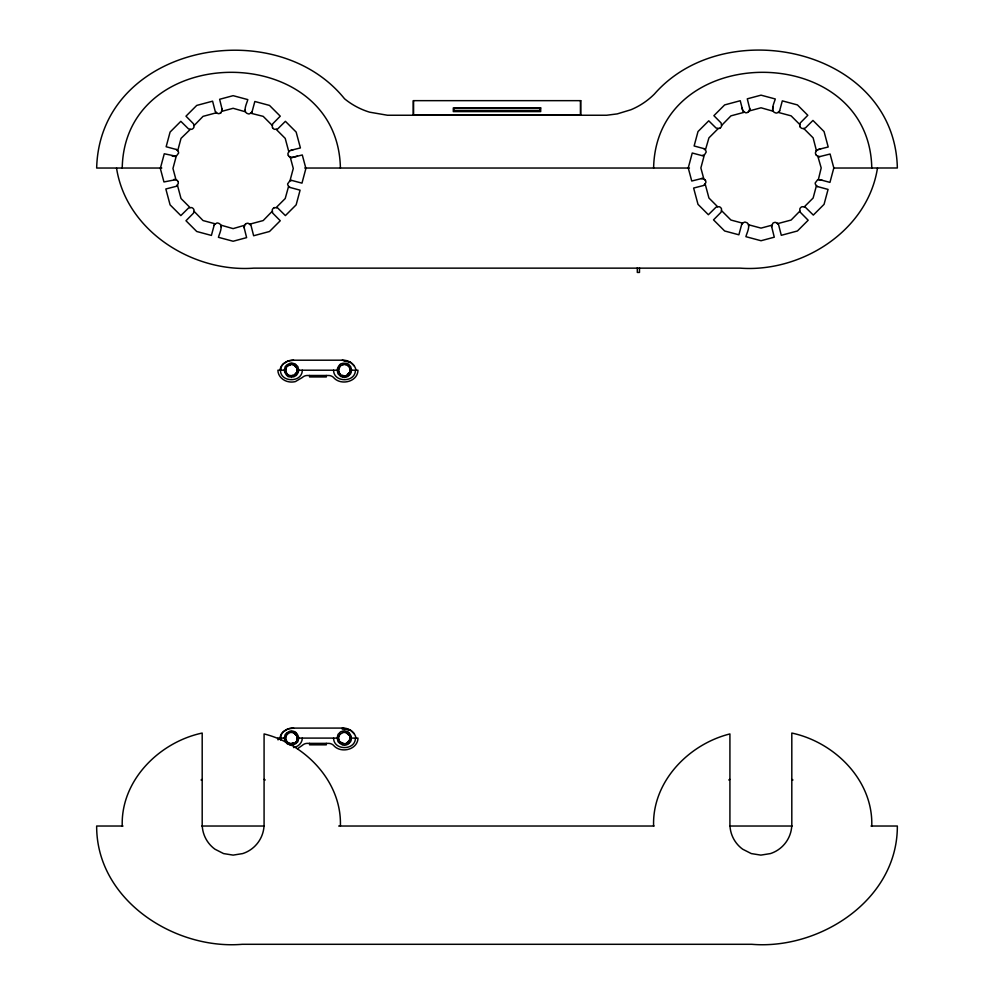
<?xml version="1.0" encoding="UTF-8"?>
<svg xmlns="http://www.w3.org/2000/svg" width="994" height="994" viewBox="0 0 994 994"><rect width="100%" height="100%" fill="white"/><g stroke="black" fill="none" stroke-linecap="round" stroke-linejoin="round"><path stroke-width="1.49" d="M297.479 371.47L298.411 371.719L298.809 370.215L298.461 368.911L297.069 368.898L298.275 368.215L297.84 366.575L296.796 365.543L295.578 366.252L296.287 365.022L295.168 363.916L293.752 363.531L292.994 364.773L293.044 363.344L291.54 362.947L290.211 363.295L290.472 364.438M246.077 223.737A3.479 3.479 0 0 0 245.195 224.309L244.089 227.44L246.611 237.628L233.118 241.244L218.431 237.317C219.115 234.112 224.569 224.209 217.773 223.004A3.467 3.467 0 0 0 216.704 223.091L214.642 224.42A6.15 4.871 16.6 0 0 214.12 225.352L211.399 235.429L196.725 231.49L185.977 220.743L193.557 213.076L194.004 209.995A3.541 3.541 0 0 0 193.532 209.001A4.125 4.125 0 0 0 192.55 208.019A3.541 3.541 0 0 0 191.581 207.572L188.512 208.019L180.833 215.599L170.086 204.851L165.836 188.984L176.224 186.325L178.274 183.567A4.386 4.386 0 0 0 178.274 182.498L177.963 181.48M220.991 112.72L222.147 109.489L219.624 99.288L233.118 95.672L247.804 99.611C247.133 102.804 241.654 112.707 248.475 113.912A3.479 3.479 0 0 0 249.531 113.825L251.594 112.496A6.15 4.871 16.7 0 0 252.116 111.564L254.837 101.487L269.511 105.426L280.258 116.174L272.679 123.852L272.232 126.921A3.541 3.541 0 0 0 272.704 127.915M822.162 180.299L817.677 179.728L815.217 182.933A3.467 3.467 0 0 0 815.304 184.002L816.621 186.052A6.138 4.846 -75 0 0 817.565 186.586L828.064 189.419L824.063 204.342L813.316 215.089L805.277 207.15L802.195 206.69A3.554 3.554 0 0 0 801.226 207.15A4.125 4.125 0 0 0 800.232 208.144A3.554 3.554 0 0 0 799.772 209.113L800.232 212.194L808.172 220.233L797.424 230.981L781.296 235.305L778.526 224.47L775.78 222.42A4.386 4.386 0 0 0 774.711 222.42L773.692 222.731A3.541 3.541 0 0 0 772.798 223.327L771.63 226.557L774.276 237.193L761.031 240.734L745.91 236.684C746.519 233.441 752.234 223.401 745.314 222.134A3.479 3.479 0 0 0 744.257 222.221L742.195 223.538A3.976 3.976 0 0 0 741.673 224.482L738.877 234.795L724.638 230.981L713.518 219.873L721.11 212.194L721.557 209.113A3.554 3.554 0 0 0 721.11 208.144A4.125 4.125 0 0 0 720.103 207.15A3.554 3.554 0 0 0 719.134 206.69L716.053 207.15L708.374 214.729L697.999 204.342L693.626 188.052L703.777 185.443L705.827 182.697A4.386 4.386 0 0 0 705.827 181.629L705.516 180.61M748.544 111.837L749.737 109.328A5.492 4.336 -14 0 0 749.625 108.259L747.277 98.841L761.031 95.163L775.283 98.978C774.525 102.133 769.319 111.887 776.016 113.03A3.467 3.467 0 0 0 777.084 112.943L779.134 111.626A3.976 3.976 0 0 0 779.669 110.682L782.315 100.866L797.424 104.917L807.811 115.292L800.232 122.97L799.772 126.052M340.433 365.904L343.141 364.574L342.98 363.257L345.788 363.282L345.825 364.711L346.496 363.469L347.962 363.866L349.043 364.935L348.36 366.19L349.553 365.457L350.633 366.525L351.056 368.115L349.838 368.849L351.242 368.824L351.603 370.166L351.205 371.632L349.801 371.594L351.019 372.34L350.633 373.806L349.553 374.887L348.844 374.166M350.05 739.971L351.019 740.232L350.633 741.698L349.553 742.766L348.322 742.058L349.043 743.288L347.962 744.357L346.384 744.779L345.726 743.537L345.676 744.978L344.322 745.338L342.855 744.941L343.129 743.872M340.395 826.026C341.899 781.744 305.406 744.208 264.081 733.932L264.081 824.163A30.926 30.926 0 0 1 242.698 853.585L233.143 855.113L223.575 853.585L214.952 849.199A30.963 30.963 0 0 1 202.192 824.163L202.192 733.05C159.351 742.145 120.696 780.389 122.237 826.026M871.763 826.026C873.291 780.389 834.649 742.145 791.808 733.05L791.808 824.163A30.926 30.926 0 0 1 770.425 853.585L760.857 855.113L751.302 853.585L742.667 849.199A30.963 30.963 0 0 1 729.919 824.163L729.919 733.932C688.594 744.208 652.089 781.744 653.605 826.026M340.395 168.036C337.997 40.406 124.61 40.406 122.225 168.036M871.775 168.036C869.377 40.406 656.003 40.406 653.617 168.036M720.103 128.027A4.125 4.125 0 0 0 721.11 127.021A3.541 3.541 0 0 0 721.557 126.052L721.11 122.97L713.891 115.664L724.638 104.917L740.244 100.729L742.804 110.694L745.55 112.744A4.386 4.386 0 0 0 746.631 112.744L747.65 112.434M721.694 125.356L730.95 115.851L744.257 112.285M302.288 370.203C302.288 382.839 280.445 382.839 280.445 370.203M302.288 738.095C302.375 742.953 298.113 746.842 293.528 747.563M355.43 370.203C355.43 382.839 333.586 382.839 333.586 370.203M355.43 738.095C355.43 750.731 333.586 750.731 333.586 738.095M293.379 376.018L293.615 376.937L296.249 375.446L295.479 374.44L297.094 371.607M293.379 743.897L293.615 744.829L296.249 743.338L295.479 742.319L296.709 741.089L297.057 736.616L298.275 736.094L296.796 733.423L296.013 734.193M287.676 374.514L291.54 377.496L295.678 374.191L296.759 374.937L298.225 372.415L297.293 372.166M287.664 733.982L286.309 733.398L285.228 734.467L284.831 735.958L286.098 736.678L284.644 736.666L284.259 738.107L284.632 739.499L286.086 739.548L284.818 740.207L285.228 741.748L286.347 742.853L287.601 742.17L286.856 743.375L287.9 744.407M295.578 733.622L296.287 732.913L295.168 731.808L293.752 731.422L292.994 732.665L293.044 731.236L291.54 730.826L290.211 731.186L290.472 732.205M340.42 374.502L339.613 375.397L340.681 376.477L342.16 376.863L343.129 375.993L340.321 374.688M340.321 742.568L339.613 743.288L342.16 744.754L342.657 743.524L345.465 743.723M346.074 732.553L349.503 735.075L349.863 736.417L351.056 736.007L349.553 733.336L348.298 734.019L349.043 732.826L347.962 731.746L346.496 731.36L345.75 732.578L345.788 731.174L344.322 730.776L342.98 731.137L343.005 732.553L340.147 734.156L339.091 733.336L338.022 734.417L337.625 735.883L338.867 736.467L337.438 736.591L337.413 739.399L338.73 739.25L339.153 741.039L343.029 743.624M348.322 374.688L349.043 375.397L347.962 376.477L346.384 376.9L345.726 375.657L345.676 377.086L344.322 377.447L342.855 377.049L343.129 376.018M340.346 734.019L339.613 732.826L340.681 731.746L342.271 731.323L342.582 732.429M290.372 376.092L289.403 376.925L287.9 376.527L286.856 375.483L287.564 374.775M290.36 744.059L290.111 745.003L291.54 745.388L292.907 745.015L292.671 744.071M297.268 737.014L298.461 736.803L298.809 738.107L298.411 739.598L297.044 739.611L298.225 740.306L297.84 741.748L296.759 742.816L296.088 742.145M194.153 211.411L203.037 220.556L215.226 223.824M877.478 168.036C867.638 231.416 800.841 272.642 740.207 268.144L253.793 268.144C193.171 272.642 126.35 231.428 116.534 168.036M220.096 113.304L219.078 113.614A4.386 4.386 0 0 1 218.009 113.614L215.263 111.564L212.592 101.177L196.725 105.426L185.977 116.174L193.557 123.852L194.004 126.921A3.541 3.541 0 0 1 193.557 127.891A4.125 4.125 0 0 1 192.55 128.897A3.541 3.541 0 0 1 191.606 129.332L188.512 128.897L180.833 121.318L170.086 132.065L166.147 146.739L176.224 149.46A6.15 4.871 -73.3 0 1 177.168 149.97L178.485 152.045A3.467 3.467 0 0 1 178.572 153.113L176.224 156.269L172.956 168.458L175.95 179.628L177.379 180.585M177.752 150.566L181.02 138.377L190.177 129.493M274.655 207.572L277.736 208.019L285.402 215.599L296.15 204.851L300.089 190.177L290.024 187.456A6.15 4.858 -73.4 0 1 289.08 186.947L287.751 184.872A3.467 3.467 0 0 1 287.664 183.815L290.012 180.647L293.28 168.458L290.285 157.3L288.856 156.331M287.49 366.314L286.309 365.506L285.228 366.575L284.831 368.078L286.086 368.538L286.086 371.756L284.818 372.315L286.347 374.974L287.601 374.291M286.036 368.463L287.055 366.252M338.78 371.421L337.413 371.52L337.438 368.699L338.867 368.588L338.792 371.806L337.6 372.216L338.022 373.806L339.091 374.887L340.395 374.266M339.811 366.165L339.091 365.457L337.625 368.004L338.855 368.501L340.06 366.277M349.826 371.905L348.583 374.067M349.963 371.408L349.987 369.022M285.874 736.927L285.949 739.312M286.036 736.355L287.241 734.243M289.403 744.817L289.739 743.723M338.755 736.765L338.656 739.201M338.817 736.318L340.147 734.156M349.863 736.417L351.242 736.703L351.205 739.524L349.9 739.35L349.503 741.039L345.962 743.587M349.826 739.797L349.987 736.914M720.116 128.002A3.541 3.541 0 0 1 719.147 128.45L716.053 128.027L708.747 120.808L697.999 131.556L694.123 145.981L703.764 148.591A3.976 3.976 0 0 1 704.709 149.112L706.026 151.163A3.467 3.467 0 0 1 706.113 152.231L704.299 155.139L700.869 167.949L703.802 178.87M772.736 108.458L773.183 106.83M816.385 185.853L813.129 198.017L804.419 206.727M279.861 370.203C280.979 363.916 287.44 359.778 293.615 360.213L342.259 360.188C348.434 359.803 354.895 363.903 356.014 370.203M279.861 738.095C280.979 731.795 287.44 727.658 293.615 728.105L342.259 728.08C348.434 727.695 354.895 731.783 356.014 738.095M297.057 368.724L295.827 366.364M280.47 370.389L281.588 365.916L283.315 363.854L288.024 360.996L293.615 360.213M280.47 738.281L281.588 733.796L283.315 731.746L288.024 728.888L293.615 728.105M244.4 225.34L233.118 228.62L220.842 225.129M345.44 375.894L343.079 375.807M705.342 184.027L705.144 184.325A3.554 3.554 0 0 1 704.386 185.083M293.044 149.771L289.403 150.964L287.962 153.349A4.386 4.386 0 0 0 287.962 154.418L288.272 155.437M820.696 148.864L816.944 150.082L815.502 152.467A4.386 4.386 0 0 0 815.502 153.536L815.813 154.555M338.755 371.868L340.06 374.067M290.422 732.479L292.795 732.479M194.153 125.517L203.037 116.36L216.245 112.819M276.282 207.46L285.216 198.539L288.558 186.45M287.664 365.929L290.36 364.686L289.502 363.481L286.819 364.997L287.564 365.742M348.223 374.427L346.024 375.744M718.177 128.624L708.933 137.868L705.442 149.87M799.772 211.225L791.112 220.047L777.929 223.575M289.763 732.379L289.502 731.373L286.819 732.876L287.664 733.783L289.888 732.578M295.479 742.319L294.522 743.276L290.31 743.748M339.886 741.996L339.091 742.766L338.022 741.698L337.6 740.108L338.693 739.809M816.409 150.566L813.129 137.868L803.835 128.574L802.195 128.475A3.541 3.541 0 0 1 801.226 128.027A4.125 4.125 0 0 1 800.232 127.021M293.342 732.615L295.466 733.883M250.823 113.241L263.199 116.36L272.12 125.294M704.299 155.139L701.901 155.586L692.246 153.014L688.246 167.949L691.749 181.02L701.342 178.622A5.504 4.349 75.7 0 1 702.41 178.51L704.92 179.715M285.874 369.035L284.644 368.774L284.259 370.215L284.632 371.607L285.874 371.383M201.037 779.992L202.192 779.408M728.764 779.992L729.919 779.408M297.417 748.78L302.325 745.363A7.281 7.281 0 0 1 306.96 743.375L328.939 743.375A7.281 7.281 0 0 1 333.437 745.239C340.47 753.837 357.703 749.961 357.977 738.095L349.789 738.095M246.139 223.613L247.158 223.302A4.386 4.386 0 0 1 248.227 223.302L250.985 225.352L253.644 235.752L269.511 231.49L280.258 220.743L272.679 213.076L272.232 209.995A3.541 3.541 0 0 1 272.679 209.026A4.125 4.125 0 0 1 273.685 208.019M175.95 179.628L163.948 181.952L160.332 168.458L164.271 153.772L176.224 156.269M289.788 180.734L291.888 180.461L301.977 183.144L305.903 168.458L302.288 154.965L292.099 157.487L290 157.176M221.96 111.291L233.118 108.296L245.394 111.788M249.991 224.097L263.199 220.556L272.095 211.411M749.252 110.943L761.031 107.787L773.108 111.216M290.459 364.537L292.795 364.587M292.758 375.869L290.31 375.856M343.178 364.5L345.564 364.537M343.178 732.392L345.614 732.479M272.679 127.891A4.125 4.125 0 0 0 273.685 128.897A3.541 3.541 0 0 0 274.655 129.344L277.736 128.897L285.402 121.318L296.15 132.065L300.412 147.932L290.683 150.355M297.454 156.17L292.447 157.412A3.479 3.479 0 0 1 290.67 157.412M818.224 149.485L828.201 146.988L824.063 131.556L812.955 120.436L805.562 127.804L803.612 128.611M815.937 154.617A3.479 3.479 0 0 0 816.521 155.499L818.932 156.654A5.492 4.336 75.6 0 0 819.988 156.543L830.089 154.02L833.817 167.949L829.953 182.387L819.789 179.653M818.373 179.566L821.193 167.949L817.876 156.443M342.918 364.686L342.271 363.444L340.681 363.866L339.613 364.935L340.321 365.655M161.798 168.036L96.666 168.036C99.686 46.171 274.182 11.543 344.533 98.766A72.935 72.935 0 0 0 369.594 112.173L387.449 115.242L606.663 115.242L617.224 113.9L630.879 109.762A72.599 72.599 0 0 0 654.412 94.045C726.117 11.953 894.824 49.439 897.346 167.986L833.73 168.036M304.723 168.036L689.451 168.036M284.843 370.203L277.898 370.203C277.898 376.316 283.389 381.087 289.155 381.858A15.668 15.668 0 0 0 295.442 381.559L302.325 377.484A7.281 7.281 0 0 1 306.96 375.496L328.939 375.496A7.281 7.281 0 0 1 333.437 377.36C340.47 385.958 357.703 382.081 357.977 370.203L349.789 370.203M297.007 370.203L337.55 370.203M313.644 375.956L322.23 375.956M284.843 738.095L277.898 738.095L278.059 739.921M297.007 738.095L337.55 738.095M123.007 826.026L96.654 826.026C96.368 899.918 174.335 949.991 242.238 944.3L751.762 944.3C819.652 949.991 897.632 899.918 897.346 826.026L870.992 826.026M201.869 826.026L264.069 826.026M338.693 826.026L654.052 826.026M729.944 826.026L792.131 826.026M342.259 360.213L350.385 362.189L354.286 365.916M342.259 728.105L350.385 730.081L354.286 733.796M287.316 742.033L286.023 739.809M778.29 112.421L791.112 115.851L799.673 124.412M742.543 223.153L730.95 220.047L721.656 210.753M748.569 224.768L761.031 228.111L771.679 225.253A3.479 3.479 0 0 0 771.704 226.905M171.962 155.834L174 156.381M346.074 364.661L348.223 365.904M293.342 364.736L295.466 365.991M289.863 743.624L287.676 742.406M818.124 156.518L818.224 156.543A3.479 3.479 0 0 0 819.988 156.543M791.808 779.408L792.964 779.992M264.081 779.408L265.236 779.992M717.494 206.59L708.933 198.017L705.231 184.201M276.282 129.456L285.216 138.377L288.757 151.585M189.953 207.46L181.02 198.539L177.479 185.331M348.583 366.277L349.863 368.526M287.316 374.154L286.023 371.93M295.827 734.243L297.082 736.529M748.519 224.594L748.619 224.93A5.293 4.175 15.8 0 1 748.706 225.998M297.206 369.097L297.044 371.93M742.108 108.184L742.568 110.023M280.445 738.095L280.619 739.971M639.49 267.821L639.49 272.443L637.316 272.443L637.316 267.821M580.459 100.655L580.459 115.205M413.541 100.655L413.541 115.205M326.305 375.496L326.305 376.95L309.569 376.95L309.569 375.496M326.305 743.375L326.305 744.841L309.569 744.841L309.569 743.375M342.259 729.186A9.095 9.095 0 0 1 346.31 729.186M346.918 729.347A9.095 9.095 0 0 1 348.844 730.18M349.639 739.399A5.467 5.467 0 0 1 347.44 742.605M343.675 743.524A5.467 5.467 0 0 1 342.396 743.214M347.055 733.373A5.467 5.467 0 0 1 349.056 735.374M293.491 743.214A5.467 5.467 0 0 1 292.211 743.524M290.882 743.524A5.467 5.467 0 0 1 289.602 743.214M294.274 733.373A5.467 5.467 0 0 1 296.274 735.374M293.168 743.127A5.281 5.281 0 0 1 291.54 743.388M294.634 733.833A5.281 5.281 0 0 1 295.802 735.001M348.596 741.151A5.281 5.281 0 0 1 347.428 742.319M347.428 733.783A5.281 5.281 0 0 1 348.596 734.951M348.596 373.272A5.281 5.281 0 0 1 347.428 374.44M295.802 373.322A5.281 5.281 0 0 1 294.634 374.489M293.168 375.235A5.281 5.281 0 0 1 291.54 375.496M294.634 365.954A5.281 5.281 0 0 1 295.802 367.121M349.167 372.75A5.467 5.467 0 0 1 347.44 374.713M343.675 375.645A5.467 5.467 0 0 1 342.396 375.322M339.053 368.799A5.467 5.467 0 0 1 339.6 367.482M296.386 372.75A5.467 5.467 0 0 1 294.646 374.713M293.491 375.322A5.467 5.467 0 0 1 292.211 375.645M290.882 375.645A5.467 5.467 0 0 1 289.602 375.322M288.819 365.494A5.467 5.467 0 0 1 290.136 364.947M294.274 365.494A5.467 5.467 0 0 1 296.274 367.482M344.21 361.071A9.095 9.095 0 0 1 346.918 361.468M348.198 361.953A9.095 9.095 0 0 1 349.391 362.636M800.245 127.033A3.541 3.541 0 0 1 799.797 126.076M704.92 179.839A3.554 3.554 0 0 1 705.504 180.746M701.342 178.622A3.491 3.491 0 0 1 703.106 178.622M749.625 108.259A3.491 3.491 0 0 1 749.625 110.023M748.581 111.726A3.491 3.491 0 0 1 747.699 112.31M772.723 110.235A5.305 4.175 15.8 0 1 772.624 109.166M779.669 110.682A6.15 4.846 14.8 0 1 779.134 111.626M703.317 155.549A5.318 4.212 -75.9 0 1 702.249 155.623M703.764 148.591A6.15 4.858 -74.9 0 1 704.709 149.112M741.673 224.482A6.138 4.846 14.8 0 1 742.195 223.538M743.922 112.061A3.554 3.554 0 0 1 743.164 111.303M816.186 150.839A3.554 3.554 0 0 1 816.944 150.082M817.565 186.586A3.976 3.976 0 0 1 816.621 186.052M777.407 223.103A3.554 3.554 0 0 1 778.165 223.861M222.072 109.141A3.479 3.479 0 0 1 222.072 110.906M221.041 112.608A3.479 3.479 0 0 1 220.159 113.192M288.968 156.381A3.479 3.479 0 0 1 288.397 155.499M290.472 180.498A5.318 4.212 -75.9 0 1 291.54 180.411M221.078 225.812A5.318 4.212 14.1 0 1 221.165 226.88M244.164 227.788A3.479 3.479 0 0 1 244.164 226.011M177.591 185.207A3.554 3.554 0 0 1 176.833 185.953M173.801 179.504A3.491 3.491 0 0 1 175.565 179.504M177.267 180.535A3.491 3.491 0 0 1 177.851 181.417M214.12 225.365A3.976 3.976 0 0 1 214.642 224.42M249.867 223.985A3.554 3.554 0 0 1 250.612 224.743M273.661 208.044A3.541 3.541 0 0 1 274.63 207.584M245.158 111.104A5.318 4.212 14.2 0 1 245.071 110.036M288.645 151.722A3.554 3.554 0 0 1 289.403 150.964M290.024 187.456A3.976 3.976 0 0 1 289.08 186.934M176.224 149.46A3.976 3.976 0 0 1 177.156 149.982M252.116 111.564A3.976 3.976 0 0 1 251.594 112.496M216.381 112.931A3.554 3.554 0 0 1 215.623 112.173M175.764 156.418A5.318 4.212 -75.9 0 1 174.695 156.505M580.707 100.655L413.293 100.655L413.293 115.205L580.707 115.205L580.707 100.655M540.699 107.911L453.301 107.911L453.301 111.589L540.699 111.589L540.699 107.911M539.941 108.445L454.059 108.445L454.059 110.62L539.941 110.62L539.941 108.445M322.317 375.856L313.57 376.229L322.317 375.856M322.317 743.736L313.57 744.108L322.317 743.736"/></g></svg>
